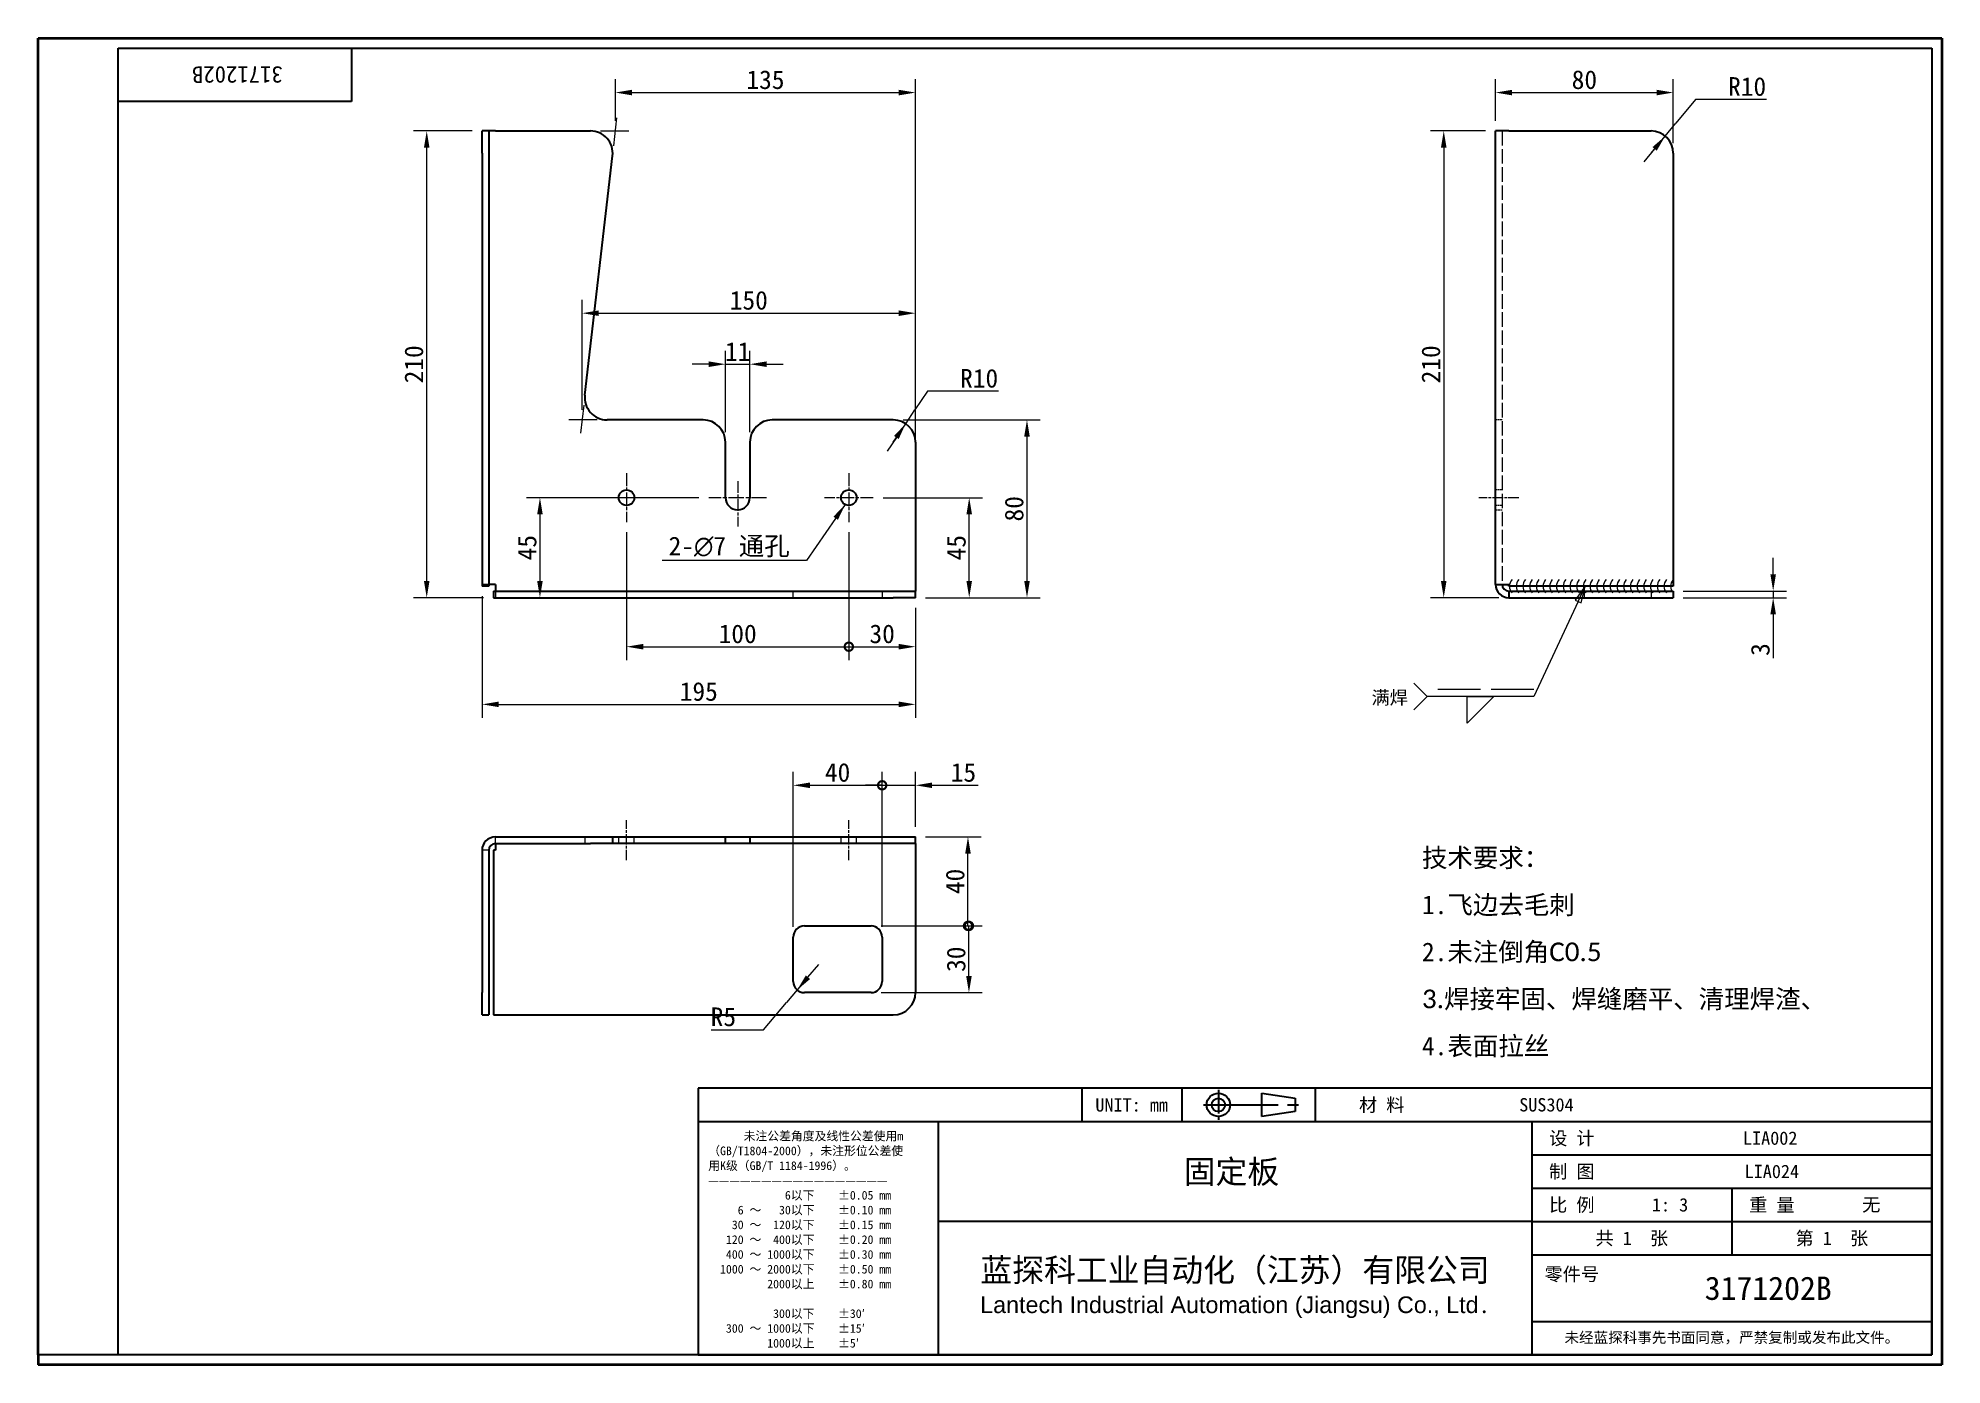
# Model space of a CAD drawing. Header units: millimetres. Extents: x 18 to 875, y 16 to 614.
import ezdxf
from ezdxf.enums import TextEntityAlignment as Align

# ---------------------------------------------------------------- set-up
doc = ezdxf.new("R2010")
doc.units = ezdxf.units.MM
doc.header["$LTSCALE"] = 3
doc.linetypes.add('CHAIN', pattern=[0.3543, 0.2362, -0.0295, 0.0591, -0.0295])
doc.linetypes.add('DASHED', pattern=[0.2067, 0.1654, -0.0413])
for name, color, linetype, lineweight in [('1', 7, 'Continuous', 18), ('可见 (ISO)', 7, 'Continuous', 25), ('图框 (ISO)', 7, 'Continuous', 35), ('标题 (ISO)', 7, 'Continuous', 25)]:
    doc.layers.add(name, color=color, linetype=linetype, lineweight=lineweight)
for name, color, linetype, lineweight, true_color in [('中心标记 (ISO)', 1, 'CHAIN', 18, 0xff0000), ('中心线 (ISO)', 1, 'CHAIN', 18, 0xff0000), ('尺寸 (ISO)', 7, 'Continuous', 18, 0x008000), ('符号 (ISO)', 7, 'Continuous', 18, 0x008000), ('隐藏 (ISO)', 5, 'DASHED', 18, 0x0000ff)]:
    doc.layers.add(name, color=color, linetype=linetype, lineweight=lineweight, true_color=true_color)
doc.styles.add('文本样式164', font='SimSun.ttf')
doc.styles.add('文本样式165', font='SimSun.ttf')
doc.styles.add('文本样式74', font='SimSun.ttf')
doc.styles.add('最新国标', font='simfang.ttf')
doc.styles.add('注释文本 (ISO)', font='simfang.ttf')
doc.dimstyles.new('默认 (GB)', dxfattribs={"dimscale": 3, "dimtxt": 2.8, "dimasz": 2.5, "dimexe": 2, "dimexo": 1.5, "dimgap": 0.5, "dimtad": 1, "dimtoh": 1, "dimdsep": 46, "dimtxsty": '最新国标', "dimcen": 0.09, "dimdle": 10, "dimclrd": 256, "dimclre": 256, "dimclrt": 256, "dimaunit": 1, "dimadec": 3, "dimazin": 2, "dimtfac": 0.535714, "dimtdec": 3, "dimtmove": 0, "dimatfit": 3, "dimfxl": 0, "dimtolj": 1, "dimlwd": -1, "dimlwe": -1, "dimarcsym": 0})
doc.dimstyles.new('默认 (GB)$7', dxfattribs={"dimscale": 3, "dimtxt": 2.8, "dimasz": 2.5, "dimexe": 2, "dimexo": 1.5, "dimgap": 0.5, "dimtad": 1, "dimtoh": 1, "dimdsep": 46, "dimtxsty": '最新国标', "dimcen": 0.09, "dimdle": 10, "dimclrd": 256, "dimclre": 256, "dimclrt": 256, "dimaunit": 1, "dimadec": 3, "dimazin": 2, "dimtfac": 0.535714, "dimtdec": 3, "dimtmove": 0, "dimatfit": 3, "dimfxl": 0, "dimtolj": 1, "dimlwd": -1, "dimlwe": -1, "dimarcsym": 0})

# ---------------------------------------------------------------- blocks, each defined once
blk = doc.blocks.new('图框 最新国标')
at = {"layer": '图框 (ISO)'}
for p, q in [((6, 7), (6, 204.5)), ((6, 204.5), (291.5, 204.5)), ((291.5, 204.5), (291.5, 5.5)), ((6, 7), (6, 5.5)), ((6, 7), (6, 5.5)), ((291.5, 5.5), (6, 5.5))]:
    blk.add_line(p, q, dxfattribs=at)
at = {"layer": '图框 (ISO)', "color": 7, "linetype": 'Continuous', "lineweight": 25}
for p, q in [((18, 203), (290, 203)), ((18, 7), (18, 203)), ((18, 203), (290, 203)), ((53, 203), (53, 195)), ((290, 203), (290, 7)), ((290, 203), (290, 7)), ((53, 195), (18, 195)), ((290, 7), (6, 7)), ((290, 7), (18, 7))]:
    blk.add_line(p, q, dxfattribs=at)
at = {"layer": '图框 (ISO)', "style": '文本样式74'}
blk.add_attdef('零件代号_001', (42.69, 200.25), '', height=2.5, rotation=180, dxfattribs=at)
blk = doc.blocks.new('标题栏 最新国标')
at = {"layer": '标题 (ISO)'}
for p, q in [((381.98, -183.84), (196.98, -183.84)), ((196.98, -183.84), (196.98, -223.84)), ((254.48, -183.84), (254.48, -188.84)), ((269.48, -183.84), (269.48, -188.84)), ((281.48, -188.09), (281.48, -184.59)), ((281.48, -184.59), (286.48, -185.34)), ((286.48, -185.34), (286.48, -187.34)), ((289.48, -183.84), (289.48, -188.84)), ((381.98, -223.84), (381.98, -183.84)), ((383.48, -183.84), (383.48, -225.34)), ((286.48, -187.34), (281.48, -188.09)), ((196.98, -188.84), (381.98, -188.84)), ((232.98, -188.84), (232.98, -223.84)), ((321.98, -188.84), (321.98, -223.84)), ((321.98, -193.84), (381.98, -193.84)), ((321.98, -198.84), (381.98, -198.84)), ((351.98, -198.84), (351.98, -208.84)), ((321.98, -203.84), (232.98, -203.84)), ((321.98, -203.84), (381.98, -203.84)), ((321.98, -208.84), (381.98, -208.84)), ((321.98, -218.84), (381.98, -218.84)), ((196.98, -223.84), (381.98, -223.84)), ((383.48, -225.34), (196.98, -225.34))]:
    blk.add_line(p, q, dxfattribs=at)
at = {"layer": '标题 (ISO)', "linetype": 'CHAIN', "ltscale": 5.000333}
blk.add_line((274.98, -184.09), (274.98, -188.59), dxfattribs=at)
at = {"layer": '标题 (ISO)', "linetype": 'CHAIN', "ltscale": 15.834605}
blk.add_line((272.73, -186.34), (286.98, -186.34), dxfattribs=at)
at = {"layer": '标题 (ISO)'}
for radius in [1.75, 1]:
    blk.add_circle((274.98, -186.34), radius, dxfattribs=at)
at = {"layer": '1', "style": '文本样式164'}
for s, p in [('UNIT: mm', (261.98, -186.34)), ('材 料', (299.48, -186.34)), ('设 计', (327.98, -191.34)), ('制 图', (327.98, -196.34)), ('比 例', (327.98, -201.34)), ('重 量', (357.98, -201.34)), ('共 1  张', (336.98, -206.34)), ('第 1  张', (366.98, -206.34))]:
    blk.add_text(s, height=2, dxfattribs=at).set_placement(p, align=Align.MIDDLE_CENTER)
at = {"layer": '标题 (ISO)', "style": '注释文本 (ISO)'}
for s, insert, char_height, attachment_point, line_spacing_factor in [('\\fSimSun|b0|i0;{\\H1.3000;      未注公差角度及线性公差使用m\\P}\\fSimSun|b0|i0;{\\H1.3000;（GB/T1804-2000），未注形位公差使\\P}\\fSimSun|b0|i0;{\\H1.3000;用K级（GB/T 1184-1996）。\\P}\\fSimSun|b0|i0;{\\H1.3000;—————————————————\\P}\\fSimSun|b0|i0;{\\H1.3000;             6以下    ±0.05 mm\\P}\\fSimSun|b0|i0;{\\H1.3000;     6 ～   30以下    ±0.10 mm\\P}\\fSimSun|b0|i0;{\\H1.3000;    30 ～  120以下    ±0.15 mm\\P}\\fSimSun|b0|i0;{\\H1.3000;   120 ～  400以下    ±0.20 mm\\P}\\fSimSun|b0|i0;{\\H1.3000;   400 ～ 1000以下    ±0.30 mm\\P}\\fSimSun|b0|i0;{\\H1.3000;  1000 ～ 2000以下    ±0.50 mm\\P}\\fSimSun|b0|i0;{\\H1.3000;          2000以上    ±0.80 mm\\P}\\fSimSun|b0|i0;{\\H1.3000;\\P}\\fSimSun|b0|i0;{\\H1.3000;           300以下    ±30′\\P}\\fSimSun|b0|i0;{\\H1.3000;   300 ～ 1000以下    ±15′\\P}\\fSimSun|b0|i0;{\\H1.3000;          1000以上    ±5′}', (198.48, -206.63), 1.3, 4, 1.023913), ('{\\fMicrosoft YaHei|b0|i0|c134|p34;\\H1.75x;蓝探科工业自动化（江苏）有限公司\\P\\fArial|b0|i0|c0|p34;\\H0.71429x;Lantech Industrial Automation (Jiangsu) Co., Ltd\\fFangSong|b0|i0|c134|p49;.\\H1.15195x; }', (277.48, -213.84), 2, 5, 0.978695)]:
    blk.add_mtext(s, dxfattribs=dict(at, insert=insert, char_height=char_height, attachment_point=attachment_point, line_spacing_factor=line_spacing_factor))
at = {"layer": '标题 (ISO)', "attachment_point": 5, "style": '注释文本 (ISO)'}
for s, insert, char_height in [('\\fFangSong|b0|i0;LIA024', (357.98, -196.34), 2), ('\\fFangSong|b0|i0;零件号', (327.98, -211.84), 2), ('\\fSimSun|b0|i0;{\\H1.6000;未经蓝探科事先书面同意，严禁复制或发布此文件。}', (351.98, -221.34), 1.6)]:
    blk.add_mtext(s, dxfattribs=dict(at, insert=insert, char_height=char_height))
at = {"layer": '标题 (ISO)'}
for tag, p, height, style in [('材料_001', (320.09, -187.33), 2, '注释文本 (ISO)'), ('设计人_001', (353.65, -192.33), 2, '注释文本 (ISO)'), ('库存编号_001', (269.78, -198.11), 3.5, '文本样式165'), ('视图比例_001', (339.99, -202.33), 2, '注释文本 (ISO)'), ('质量\\P3;_001', (371.53, -202.3), 2, '注释文本 (ISO)'), ('零件代号_001', (347.91, -215.59), 3.5, '文本样式165')]:
    blk.add_attdef(tag, p, '', height=height, dxfattribs=dict(at, style=style))
blk = doc.blocks.new('*D5')
at = {"layer": 'Defpoints', "color": 0, "transparency": 16777216}
for p in [(217.73, 366.83), (412.73, 361.71), (412.73, 313.71)]:
    blk.add_point(p, dxfattribs=at)
at = {"layer": '尺寸 (ISO)', "color": 116, "true_color": 0x00803f, "transparency": 16777216}
for p, q in [((217.73, 362.33), (217.73, 307.71)), ((412.73, 357.21), (412.73, 307.71)), ((225.23, 313.71), (405.23, 313.71))]:
    blk.add_line(p, q, dxfattribs=at)
for points in [[(225.23, 314.96), (225.23, 312.46), (217.73, 313.71)], [(405.23, 314.96), (405.23, 312.46), (412.73, 313.71)]]:
    blk.add_solid(points, dxfattribs=at)
at = {"layer": '尺寸 (ISO)', "transparency": 16777216, "insert": (315.23, 319.46), "char_height": 8.4, "attachment_point": 5, "style": '最新国标'}
blk.add_mtext('\\A1;195', dxfattribs=at)
blk = doc.blocks.new('*D6')
at = {"layer": 'Defpoints', "color": 0, "transparency": 16777216}
for p in [(192.85, 571.71), (217.73, 571.71), (222.85, 361.71)]:
    blk.add_point(p, dxfattribs=at)
at = {"layer": '尺寸 (ISO)', "color": 116, "true_color": 0x00803f, "transparency": 16777216}
for p, q in [((213.23, 571.71), (186.85, 571.71)), ((192.85, 369.21), (192.85, 564.21)), ((218.35, 361.71), (186.85, 361.71))]:
    blk.add_line(p, q, dxfattribs=at)
for points in [[(191.6, 564.21), (194.1, 564.21), (192.85, 571.71)], [(191.6, 369.21), (194.1, 369.21), (192.85, 361.71)]]:
    blk.add_solid(points, dxfattribs=at)
at = {"layer": '尺寸 (ISO)', "transparency": 16777216, "insert": (187.11, 466.71), "char_height": 8.4, "attachment_point": 5, "rotation": 90, "style": '最新国标'}
blk.add_mtext('\\A1;210', dxfattribs=at)
blk = doc.blocks.new('*D7')
at = {"layer": 'Defpoints', "color": 0, "transparency": 16777216}
for p in [(393.73, 406.71), (436.9, 406.71), (412.73, 361.71)]:
    blk.add_point(p, dxfattribs=at)
at = {"layer": '尺寸 (ISO)', "color": 116, "true_color": 0x00803f, "transparency": 16777216}
for p, q in [((398.23, 406.71), (442.9, 406.71)), ((436.9, 369.21), (436.9, 399.21)), ((417.23, 361.71), (442.9, 361.71))]:
    blk.add_line(p, q, dxfattribs=at)
for points in [[(435.65, 399.21), (438.15, 399.21), (436.9, 406.71)], [(435.65, 369.21), (438.15, 369.21), (436.9, 361.71)]]:
    blk.add_solid(points, dxfattribs=at)
at = {"layer": '尺寸 (ISO)', "transparency": 16777216, "insert": (431.15, 384.21), "char_height": 8.4, "attachment_point": 5, "rotation": 90, "style": '最新国标'}
blk.add_mtext('\\A1;45', dxfattribs=at)
blk = doc.blocks.new('_DotSmall')
at = {"color": 0, "linetype": 'ByBlock', "const_width": 0.5}
blk.add_lwpolyline([(-0.0625, 0, 1), (0.0625, 0, 1)], format="xyb", close=True, dxfattribs=at)
blk = doc.blocks.new('*D8')
at = {"layer": 'Defpoints', "color": 0, "transparency": 16777216}
for p in [(282.73, 395.71), (382.73, 395.71), (382.73, 339.65)]:
    blk.add_point(p, dxfattribs=at)
at = {"layer": '尺寸 (ISO)', "color": 116, "true_color": 0x00803f, "transparency": 16777216}
for p, q in [((282.73, 391.21), (282.73, 333.65)), ((382.73, 391.21), (382.73, 333.65)), ((290.23, 339.65), (382.73, 339.65))]:
    blk.add_line(p, q, dxfattribs=at)
blk.add_solid([(290.23, 340.9), (290.23, 338.4), (282.73, 339.65)], dxfattribs=at)
at = {"layer": '尺寸 (ISO)', "color": 116, "true_color": 0x00803f, "transparency": 16777216, "xscale": 7.5, "yscale": 7.5, "zscale": 7.5}
blk.add_blockref('_DotSmall', (382.73, 339.65), dxfattribs=at)
at = {"layer": '尺寸 (ISO)', "transparency": 16777216, "insert": (332.73, 345.39), "char_height": 8.4, "attachment_point": 5, "style": '最新国标'}
blk.add_mtext('\\A1;100', dxfattribs=at)
blk = doc.blocks.new('*D10')
at = {"layer": 'Defpoints', "color": 0, "transparency": 16777216}
for p in [(382.73, 395.71), (412.73, 361.71), (412.73, 339.65)]:
    blk.add_point(p, dxfattribs=at)
at = {"layer": '尺寸 (ISO)', "color": 116, "true_color": 0x00803f, "transparency": 16777216}
for p, q in [((382.73, 391.21), (382.73, 333.65)), ((412.73, 357.21), (412.73, 333.65)), ((382.73, 339.65), (405.23, 339.65))]:
    blk.add_line(p, q, dxfattribs=at)
blk.add_solid([(405.23, 340.9), (405.23, 338.4), (412.73, 339.65)], dxfattribs=at)
at = {"layer": '尺寸 (ISO)', "color": 116, "true_color": 0x00803f, "transparency": 16777216, "xscale": 7.5, "yscale": 7.5, "zscale": 7.5, "rotation": 180}
blk.add_blockref('_DotSmall', (382.73, 339.65), dxfattribs=at)
at = {"layer": '尺寸 (ISO)', "transparency": 16777216, "insert": (397.73, 345.39), "char_height": 8.4, "attachment_point": 5, "style": '最新国标'}
blk.add_mtext('\\A1;30', dxfattribs=at)
blk = doc.blocks.new('*D11')
at = {"layer": 'Defpoints', "color": 0, "transparency": 16777216}
for p in [(319.73, 406.71), (243.79, 361.71), (342.53, 361.71)]:
    blk.add_point(p, dxfattribs=at)
at = {"layer": '尺寸 (ISO)', "color": 116, "true_color": 0x00803f, "transparency": 16777216}
for p, q in [((315.23, 406.71), (237.79, 406.71)), ((243.79, 399.21), (243.79, 369.21))]:
    blk.add_line(p, q, dxfattribs=at)
for points in [[(242.54, 399.21), (245.04, 399.21), (243.79, 406.71)], [(242.54, 369.21), (245.04, 369.21), (243.79, 361.71)]]:
    blk.add_solid(points, dxfattribs=at)
at = {"layer": '尺寸 (ISO)', "transparency": 16777216, "insert": (238.04, 384.21), "char_height": 8.4, "attachment_point": 5, "rotation": 90, "style": '最新国标'}
blk.add_mtext('\\A1;45', dxfattribs=at)
blk = doc.blocks.new('*D12')
at = {"layer": 'Defpoints', "color": 0, "transparency": 16777216}
for p in [(402.73, 441.71), (412.73, 361.71), (462.89, 361.71)]:
    blk.add_point(p, dxfattribs=at)
at = {"layer": '尺寸 (ISO)', "color": 116, "true_color": 0x00803f, "transparency": 16777216}
for p, q in [((407.23, 441.71), (468.89, 441.71)), ((462.89, 434.21), (462.89, 369.21)), ((417.23, 361.71), (468.89, 361.71))]:
    blk.add_line(p, q, dxfattribs=at)
for points in [[(461.64, 434.21), (464.14, 434.21), (462.89, 441.71)], [(461.64, 369.21), (464.14, 369.21), (462.89, 361.71)]]:
    blk.add_solid(points, dxfattribs=at)
at = {"layer": '尺寸 (ISO)', "transparency": 16777216, "insert": (457.14, 401.71), "char_height": 8.4, "attachment_point": 5, "rotation": 90, "style": '最新国标'}
blk.add_mtext('\\A1;80', dxfattribs=at)
blk = doc.blocks.new('*D13')
at = {"layer": 'Defpoints', "color": 0, "transparency": 16777216}
for p in [(338.23, 466.77), (327.23, 431.71), (338.23, 431.71)]:
    blk.add_point(p, dxfattribs=at)
at = {"layer": '尺寸 (ISO)', "color": 116, "true_color": 0x00803f, "transparency": 16777216}
for p, q in [((327.23, 436.21), (327.23, 472.77)), ((338.23, 436.21), (338.23, 472.77)), ((319.73, 466.77), (312.23, 466.77)), ((327.23, 466.77), (338.23, 466.77)), ((345.73, 466.77), (353.23, 466.77))]:
    blk.add_line(p, q, dxfattribs=at)
for points in [[(319.73, 468.02), (319.73, 465.52), (327.23, 466.77)], [(345.73, 468.02), (345.73, 465.52), (338.23, 466.77)]]:
    blk.add_solid(points, dxfattribs=at)
at = {"layer": '尺寸 (ISO)', "transparency": 16777216, "insert": (332.73, 472.47), "char_height": 8.4, "attachment_point": 5, "style": '最新国标'}
blk.add_mtext('\\A1;11', dxfattribs=at)
blk = doc.blocks.new('*D14')
at = {"layer": 'Defpoints', "color": 0, "transparency": 16777216}
for p in [(412.73, 489.71), (262.73, 441.71), (412.73, 364.71)]:
    blk.add_point(p, dxfattribs=at)
at = {"layer": '尺寸 (ISO)', "color": 116, "true_color": 0x00803f, "transparency": 16777216}
for p, q in [((262.73, 446.21), (262.73, 495.71)), ((270.23, 489.71), (405.23, 489.71)), ((412.73, 369.21), (412.73, 495.71))]:
    blk.add_line(p, q, dxfattribs=at)
for points in [[(270.23, 490.96), (270.23, 488.46), (262.73, 489.71)], [(405.23, 490.96), (405.23, 488.46), (412.73, 489.71)]]:
    blk.add_solid(points, dxfattribs=at)
at = {"layer": '尺寸 (ISO)', "transparency": 16777216, "insert": (337.73, 495.46), "char_height": 8.4, "attachment_point": 5, "style": '最新国标'}
blk.add_mtext('\\A1;150', dxfattribs=at)
blk = doc.blocks.new('*D15')
at = {"layer": 'Defpoints', "color": 0, "transparency": 16777216}
for p in [(412.73, 588.98), (277.73, 571.71), (412.73, 431.71)]:
    blk.add_point(p, dxfattribs=at)
at = {"layer": '尺寸 (ISO)', "color": 116, "true_color": 0x00803f, "transparency": 16777216}
for p, q in [((277.73, 576.21), (277.73, 594.98)), ((412.73, 436.21), (412.73, 594.98)), ((285.23, 588.98), (405.23, 588.98))]:
    blk.add_line(p, q, dxfattribs=at)
for points in [[(285.23, 590.23), (285.23, 587.73), (277.73, 588.98)], [(405.23, 590.23), (405.23, 587.73), (412.73, 588.98)]]:
    blk.add_solid(points, dxfattribs=at)
at = {"layer": '尺寸 (ISO)', "transparency": 16777216, "insert": (345.23, 594.72), "char_height": 8.4, "attachment_point": 5, "style": '最新国标'}
blk.add_mtext('\\A1;135', dxfattribs=at)
blk = doc.blocks.new('*D16')
at = {"layer": 'Defpoints', "color": 0, "transparency": 16777216}
for p in [(753.65, 588.98), (673.65, 571.71), (753.65, 561.71)]:
    blk.add_point(p, dxfattribs=at)
at = {"layer": '尺寸 (ISO)', "color": 116, "true_color": 0x00803f, "transparency": 16777216}
for p, q in [((673.65, 576.21), (673.65, 594.98)), ((753.65, 566.21), (753.65, 594.98)), ((681.15, 588.98), (746.15, 588.98))]:
    blk.add_line(p, q, dxfattribs=at)
for points in [[(681.15, 590.23), (681.15, 587.73), (673.65, 588.98)], [(746.15, 590.23), (746.15, 587.73), (753.65, 588.98)]]:
    blk.add_solid(points, dxfattribs=at)
at = {"layer": '尺寸 (ISO)', "transparency": 16777216, "insert": (713.65, 594.72), "char_height": 8.4, "attachment_point": 5, "style": '最新国标'}
blk.add_mtext('\\A1;80', dxfattribs=at)
blk = doc.blocks.new('*D17')
at = {"layer": 'Defpoints', "color": 0, "transparency": 16777216}
for p in [(673.65, 571.71), (650.38, 361.71), (679.65, 361.71)]:
    blk.add_point(p, dxfattribs=at)
at = {"layer": '尺寸 (ISO)', "color": 116, "true_color": 0x00803f, "transparency": 16777216}
for p, q in [((669.15, 571.71), (644.38, 571.71)), ((650.38, 564.21), (650.38, 369.21)), ((675.15, 361.71), (644.38, 361.71))]:
    blk.add_line(p, q, dxfattribs=at)
for points in [[(649.13, 564.21), (651.63, 564.21), (650.38, 571.71)], [(649.13, 369.21), (651.63, 369.21), (650.38, 361.71)]]:
    blk.add_solid(points, dxfattribs=at)
at = {"layer": '尺寸 (ISO)', "transparency": 16777216, "insert": (644.64, 466.71), "char_height": 8.4, "attachment_point": 5, "rotation": 90, "style": '最新国标'}
blk.add_mtext('\\A1;210', dxfattribs=at)
blk = doc.blocks.new('Caterpillar1')
at = {"layer": '符号 (ISO)'}
for centre in [(228.15, 122.28), (229.16, 122.28), (230.16, 122.28), (231.17, 122.28), (232.18, 122.28), (233.19, 122.28), (234.19, 122.28), (235.2, 122.28), (236.21, 122.28), (237.21, 122.28), (238.22, 122.28), (239.23, 122.28), (240.23, 122.28), (241.24, 122.28), (242.25, 122.28), (243.25, 122.28), (244.26, 122.28), (245.27, 122.28), (246.27, 122.28), (247.28, 122.28), (248.29, 122.28), (249.29, 122.28), (250.3, 122.28), (251.31, 122.28), (252.31, 122.28)]:
    blk.add_arc(centre, 1.5, 138.1897, 221.8103, dxfattribs=at)
blk = doc.blocks.new('焊接符号标识符1')
at = {"layer": '符号 (ISO)'}
for p, q in [((236.94, 120.01), (230.32, 105.74)), ((237.99, 122.28), (236.48, 120.22)), ((236.48, 120.22), (237.39, 119.8)), ((236.94, 120.01), (237.99, 122.28)), ((237.39, 119.8), (237.99, 122.28)), ((214.32, 105.74), (212.32, 107.74)), ((214.32, 105.74), (212.32, 103.74)), ((230.32, 105.74), (214.32, 105.74)), ((220.32, 105.74), (224.32, 105.74)), ((224.32, 105.74), (220.32, 101.74)), ((220.32, 101.74), (220.32, 105.74))]:
    blk.add_line(p, q, dxfattribs=at)
at = {"layer": '符号 (ISO)', "linetype": 'DASHED', "ltscale": 12.901145}
blk.add_line((230.32, 106.79), (214.32, 106.79), dxfattribs=at)
at = {"layer": '符号 (ISO)', "flags": 128}
blk.add_lwpolyline([(237.39, 119.8), (237.99, 122.28), (236.48, 120.22), (237.39, 119.8)], dxfattribs=at)
at = {"layer": '符号 (ISO)'}
blk.add_solid([(237.39, 119.8), (237.99, 122.28), (236.48, 120.22), (237.39, 119.8)], dxfattribs=at)
at = {"layer": '符号 (ISO)', "insert": (205.96, 104.36), "char_height": 2, "attachment_point": 7, "style": '注释文本 (ISO)'}
blk.add_mtext('满焊', dxfattribs=at)
blk = doc.blocks.new('*D20')
at = {"layer": 'Defpoints', "color": 0, "transparency": 16777216}
for p in [(397.73, 277.3), (357.73, 209.04), (397.73, 209.04)]:
    blk.add_point(p, dxfattribs=at)
at = {"layer": '尺寸 (ISO)', "color": 116, "true_color": 0x00803f, "transparency": 16777216}
for p, q in [((357.73, 213.54), (357.73, 283.3)), ((397.73, 213.54), (397.73, 283.3)), ((365.23, 277.3), (397.73, 277.3))]:
    blk.add_line(p, q, dxfattribs=at)
blk.add_solid([(365.23, 278.55), (365.23, 276.05), (357.73, 277.3)], dxfattribs=at)
at = {"layer": '尺寸 (ISO)', "color": 116, "true_color": 0x00803f, "transparency": 16777216, "xscale": 7.5, "yscale": 7.5, "zscale": 7.5}
blk.add_blockref('_DotSmall', (397.73, 277.3), dxfattribs=at)
at = {"layer": '尺寸 (ISO)', "transparency": 16777216, "insert": (377.68, 283.04), "char_height": 8.4, "attachment_point": 5, "style": '最新国标'}
blk.add_mtext('\\A1;40', dxfattribs=at)
blk = doc.blocks.new('*D21')
at = {"layer": 'Defpoints', "color": 0, "transparency": 16777216}
for p in [(412.73, 277.3), (412.73, 254.04), (397.73, 209.04)]:
    blk.add_point(p, dxfattribs=at)
at = {"layer": '尺寸 (ISO)', "color": 116, "true_color": 0x00803f, "transparency": 16777216}
for p, q in [((397.73, 213.54), (397.73, 283.3)), ((412.73, 258.54), (412.73, 283.3)), ((397.73, 277.3), (390.23, 277.3)), ((397.73, 277.3), (412.73, 277.3)), ((420.23, 277.3), (440.86, 277.3))]:
    blk.add_line(p, q, dxfattribs=at)
blk.add_solid([(420.23, 278.55), (420.23, 276.05), (412.73, 277.3)], dxfattribs=at)
at = {"layer": '尺寸 (ISO)', "color": 116, "true_color": 0x00803f, "transparency": 16777216, "xscale": 7.5, "yscale": 7.5, "zscale": 7.5}
blk.add_blockref('_DotSmall', (397.73, 277.3), dxfattribs=at)
at = {"layer": '尺寸 (ISO)', "transparency": 16777216, "insert": (434.3, 283.04), "char_height": 8.4, "attachment_point": 5, "style": '最新国标'}
blk.add_mtext('\\A1;15', dxfattribs=at)
blk = doc.blocks.new('*D22')
at = {"layer": 'Defpoints', "color": 0, "transparency": 16777216}
for p in [(412.73, 254.04), (436.34, 254.04), (392.73, 214.04)]:
    blk.add_point(p, dxfattribs=at)
at = {"layer": '尺寸 (ISO)', "color": 116, "true_color": 0x00803f, "transparency": 16777216}
for p, q in [((417.23, 254.04), (442.34, 254.04)), ((436.34, 214.04), (436.34, 246.54)), ((397.23, 214.04), (442.34, 214.04))]:
    blk.add_line(p, q, dxfattribs=at)
blk.add_solid([(435.09, 246.54), (437.59, 246.54), (436.34, 254.04)], dxfattribs=at)
at = {"layer": '尺寸 (ISO)', "color": 116, "true_color": 0x00803f, "transparency": 16777216, "xscale": 7.5, "yscale": 7.5, "zscale": 7.5, "rotation": 270}
blk.add_blockref('_DotSmall', (436.34, 214.04), dxfattribs=at)
at = {"layer": '尺寸 (ISO)', "transparency": 16777216, "insert": (430.59, 234.04), "char_height": 8.4, "attachment_point": 5, "rotation": 90, "style": '最新国标'}
blk.add_mtext('\\A1;40', dxfattribs=at)
blk = doc.blocks.new('*D23')
at = {"layer": 'Defpoints', "color": 0, "transparency": 16777216}
for p in [(392.73, 214.04), (436.78, 214.04), (392.73, 184.04)]:
    blk.add_point(p, dxfattribs=at)
at = {"layer": '尺寸 (ISO)', "color": 116, "true_color": 0x00803f, "transparency": 16777216}
for p, q in [((397.23, 214.04), (442.78, 214.04)), ((436.78, 191.54), (436.78, 214.04)), ((397.23, 184.04), (442.78, 184.04))]:
    blk.add_line(p, q, dxfattribs=at)
blk.add_solid([(435.53, 191.54), (438.03, 191.54), (436.78, 184.04)], dxfattribs=at)
at = {"layer": '尺寸 (ISO)', "color": 116, "true_color": 0x00803f, "transparency": 16777216, "xscale": 7.5, "yscale": 7.5, "zscale": 7.5, "rotation": 90}
blk.add_blockref('_DotSmall', (436.78, 214.04), dxfattribs=at)
at = {"layer": '尺寸 (ISO)', "transparency": 16777216, "insert": (431.03, 199.04), "char_height": 8.4, "attachment_point": 5, "rotation": 90, "style": '最新国标'}
blk.add_mtext('\\A1;30', dxfattribs=at)
blk = doc.blocks.new('*D24')
at = {"layer": 'Defpoints', "color": 0, "transparency": 16777216}
for p in [(362.73, 189.04), (359.5, 185.22)]:
    blk.add_point(p, dxfattribs=at)
at = {"layer": '尺寸 (ISO)', "color": 116, "true_color": 0x00803f, "transparency": 16777216}
for p, q in [((362.73, 189.04), (359.5, 185.22)), ((364.35, 190.94), (369.2, 196.66)), ((359.5, 185.22), (354.64, 179.51)), ((344.29, 167.31), (354.64, 179.51)), ((320.75, 167.31), (344.29, 167.31))]:
    blk.add_line(p, q, dxfattribs=at)
blk.add_solid([(363.4, 191.75), (365.3, 190.13), (359.5, 185.22)], dxfattribs=at)
at = {"layer": '尺寸 (ISO)', "transparency": 16777216, "insert": (326.31, 173.06), "char_height": 8.4, "attachment_point": 5, "style": '最新国标'}
blk.add_mtext('\\A1;R5', dxfattribs=at)
blk = doc.blocks.new('*D25')
at = {"layer": 'Defpoints', "color": 0, "transparency": 16777216}
for p in [(750.02, 569.42), (743.65, 561.71)]:
    blk.add_point(p, dxfattribs=at)
at = {"layer": '尺寸 (ISO)', "color": 116, "true_color": 0x00803f, "transparency": 16777216}
for p, q in [((763.64, 585.9), (754.8, 575.2)), ((795.57, 585.9), (763.64, 585.9)), ((750.02, 569.42), (754.8, 575.2)), ((743.65, 561.71), (750.02, 569.42)), ((745.24, 563.64), (740.47, 557.85))]:
    blk.add_line(p, q, dxfattribs=at)
blk.add_solid([(744.28, 564.43), (746.21, 562.84), (750.02, 569.42)], dxfattribs=at)
at = {"layer": '尺寸 (ISO)', "transparency": 16777216, "insert": (786.86, 591.65), "char_height": 8.4, "attachment_point": 5, "style": '最新国标'}
blk.add_mtext('\\A1;R10', dxfattribs=at)
blk = doc.blocks.new('*D26')
at = {"layer": 'Defpoints', "color": 0, "transparency": 16777216}
for p in [(408.32, 440), (402.73, 431.71)]:
    blk.add_point(p, dxfattribs=at)
at = {"layer": '尺寸 (ISO)', "color": 116, "true_color": 0x00803f, "transparency": 16777216}
for p, q in [((418.14, 454.61), (412.5, 446.23)), ((450.07, 454.61), (418.14, 454.61)), ((408.32, 440), (412.5, 446.23)), ((402.73, 431.71), (408.32, 440)), ((404.13, 433.78), (399.94, 427.56))]:
    blk.add_line(p, q, dxfattribs=at)
blk.add_solid([(403.09, 434.48), (405.17, 433.08), (408.32, 440)], dxfattribs=at)
at = {"layer": '尺寸 (ISO)', "transparency": 16777216, "insert": (441.36, 460.36), "char_height": 8.4, "attachment_point": 5, "style": '最新国标'}
blk.add_mtext('\\A1;R10', dxfattribs=at)
blk = doc.blocks.new('*D27')
at = {"layer": 'Defpoints', "color": 0, "transparency": 16777216}
for p in [(753.65, 364.71), (753.65, 361.71), (798.58, 361.71)]:
    blk.add_point(p, dxfattribs=at)
at = {"layer": '尺寸 (ISO)', "color": 116, "true_color": 0x00803f, "transparency": 16777216}
for p, q in [((798.58, 372.21), (798.58, 379.71)), ((758.15, 364.71), (804.58, 364.71)), ((758.15, 361.71), (804.58, 361.71)), ((798.58, 364.71), (798.58, 361.71)), ((798.58, 354.21), (798.58, 334.55))]:
    blk.add_line(p, q, dxfattribs=at)
for points in [[(797.33, 372.21), (799.83, 372.21), (798.58, 364.71)], [(797.33, 354.21), (799.83, 354.21), (798.58, 361.71)]]:
    blk.add_solid(points, dxfattribs=at)
at = {"layer": '尺寸 (ISO)', "transparency": 16777216, "insert": (792.83, 338.38), "char_height": 8.4, "attachment_point": 5, "rotation": 90, "style": '最新国标'}
blk.add_mtext('\\A1;3', dxfattribs=at)

msp = doc.modelspace()

# ---------------------------------------------------------------- linework, layer by layer
at = {"layer": '中心标记 (ISO)', "ltscale": 8.148754}
for p, q in [((282.7329, 417.7079), (282.7329, 395.7079)), ((382.7329, 417.7079), (382.7329, 395.7079)), ((293.7329, 406.7079), (271.7329, 406.7079)), ((393.7329, 406.7079), (371.7329, 406.7079))]:
    msp.add_line(p, q, dxfattribs=at)
at = {"layer": '中心标记 (ISO)', "ltscale": 7.593151}
msp.add_line((332.7329, 414.2079), (332.7329, 393.7079), dxfattribs=at)
at = {"layer": '中心标记 (ISO)', "ltscale": 9.630364}
msp.add_line((345.7329, 406.7079), (319.7329, 406.7079), dxfattribs=at)
at = {"layer": '中心线 (ISO)', "ltscale": 6.667144}
for p, q in [((684.1521, 406.7079), (666.1521, 406.7079)), ((282.7329, 243.5364), (282.7329, 261.5364)), ((382.7329, 243.5364), (382.7329, 261.5364))]:
    msp.add_line(p, q, dxfattribs=at)
at = {"layer": '可见 (ISO)'}
for p, q in [((217.7329, 561.7079), (217.7329, 571.7079)), ((220.7329, 571.7079), (217.7329, 571.7079)), ((220.7329, 571.7079), (220.7329, 561.7079)), ((223.7329, 571.7079), (220.7329, 571.7079)), ((223.7329, 571.7079), (266.5127, 571.7079)), ((673.6521, 367.7079), (673.6521, 571.7079)), ((679.6521, 571.7079), (673.6521, 571.7079)), ((679.6521, 571.7079), (743.6521, 571.7079)), ((217.7329, 561.7079), (217.7329, 366.8292)), ((220.7329, 561.7079), (220.7329, 366.8292)), ((264.019, 452.8541), (276.4468, 560.5616)), ((753.6521, 561.7079), (753.6521, 366.8292)), ((317.2329, 441.7079), (273.9531, 441.7079)), ((402.7329, 441.7079), (348.2329, 441.7079)), ((327.2329, 406.7079), (327.2329, 431.7079)), ((338.2329, 431.7079), (338.2329, 406.7079)), ((412.7329, 431.7079), (412.7329, 367.7079)), ((220.7329, 366.8292), (217.7329, 366.8292)), ((223.7329, 367.7079), (220.7329, 367.7079)), ((222.8542, 364.7079), (402.7329, 364.7079)), ((222.8542, 364.7079), (222.8542, 361.7079)), ((222.8542, 361.7079), (402.7329, 361.7079)), ((223.7329, 367.7079), (223.7329, 364.7079)), ((402.7329, 364.7079), (412.7329, 364.7079)), ((412.7329, 361.7079), (402.7329, 361.7079)), ((412.7329, 367.7079), (412.7329, 364.7079)), ((412.7329, 361.7079), (412.7329, 364.7079)), ((673.6521, 367.7079), (679.6521, 367.7079)), ((679.6521, 366.8292), (679.6521, 367.7079)), ((753.6521, 366.8292), (679.6521, 366.8292)), ((679.6521, 364.7079), (753.6521, 364.7079)), ((679.6521, 364.7079), (679.6521, 361.7079)), ((679.6521, 361.7079), (753.6521, 361.7079)), ((753.6521, 364.7079), (753.6521, 361.7079)), ((223.7329, 254.0364), (266.5127, 254.0364)), ((223.7329, 251.0364), (266.5127, 251.0364)), ((223.7329, 251.0364), (223.7329, 248.0364)), ((266.5127, 254.0364), (276.5127, 254.0364)), ((276.5127, 251.0364), (266.5127, 251.0364)), ((276.5127, 251.0364), (276.5127, 254.0364)), ((276.5127, 254.0364), (317.2329, 254.0364)), ((317.2329, 251.0364), (276.5127, 251.0364)), ((317.2329, 254.0364), (327.2329, 254.0364)), ((327.2329, 251.0364), (317.2329, 251.0364)), ((327.2329, 251.0364), (327.2329, 254.0364)), ((327.2329, 254.0364), (338.2329, 254.0364)), ((338.2329, 251.0364), (327.2329, 251.0364)), ((338.2329, 254.0364), (348.2329, 254.0364)), ((338.2329, 254.0364), (338.2329, 251.0364)), ((348.2329, 251.0364), (338.2329, 251.0364)), ((348.2329, 254.0364), (402.7329, 254.0364)), ((402.7329, 251.0364), (348.2329, 251.0364)), ((402.7329, 254.0364), (412.7329, 254.0364)), ((412.7329, 251.0364), (402.7329, 251.0364)), ((412.7329, 251.0364), (412.7329, 254.0364)), ((412.7329, 251.0364), (412.7329, 248.0364)), ((217.7329, 248.0364), (217.7329, 184.0364)), ((220.7329, 248.0364), (220.7329, 184.0364)), ((223.7329, 248.0364), (222.8542, 248.0364)), ((222.8542, 248.0364), (222.8542, 174.0364)), ((412.7329, 248.0364), (412.7329, 184.0364)), ((357.7329, 189.0364), (357.7329, 209.0364)), ((362.7329, 214.0364), (392.7329, 214.0364)), ((397.7329, 209.0364), (397.7329, 189.0364)), ((217.7329, 174.0364), (217.7329, 184.0364)), ((220.7329, 184.0364), (220.7329, 174.0364)), ((392.7329, 184.0364), (362.7329, 184.0364)), ((217.7329, 174.0364), (220.7329, 174.0364)), ((222.8542, 174.0364), (402.7329, 174.0364))]:
    msp.add_line(p, q, dxfattribs=at)
for centre in [(282.7329, 406.7079), (382.7329, 406.7079)]:
    msp.add_circle(centre, 3.5, dxfattribs=at)
for centre, radius, start, end in [((266.5127, 561.7079), 10, 353.4180553, 90), ((743.6521, 561.7079), 10, 0, 90), ((273.9531, 451.7079), 10, 173.4180553, 270), ((317.2329, 431.7079), 10, 0, 90), ((348.2329, 431.7079), 10, 90, 180), ((402.7329, 431.7079), 10, 0, 90), ((332.7329, 406.7079), 5.5, 180, 0), ((679.6521, 367.7079), 6, 180, 270), ((679.6521, 367.7079), 3, 180, 270), ((223.7329, 248.0364), 6, 90, 180), ((223.7329, 248.0364), 3, 90, 180), ((362.7329, 209.0364), 5, 90, 180), ((392.7329, 209.0364), 5, 0, 90), ((362.7329, 189.0364), 5, 180, 270), ((392.7329, 189.0364), 5, 270, 0), ((402.7329, 184.0364), 10, 270, 0)]:
    msp.add_arc(centre, radius, start, end, dxfattribs=at)
at = {"layer": '尺寸 (ISO)'}
for p, q in [((276.9626, 565.032), (278.4207, 577.6683)), ((271.0127, 571.7079), (283.7329, 571.7079)), ((263.5032, 448.3838), (262.0452, 435.7474)), ((269.4531, 441.7079), (256.7329, 441.7079))]:
    msp.add_line(p, q, dxfattribs=at)
at = {"layer": '隐藏 (ISO)', "ltscale": 13.159168}
msp.add_line((676.6521, 571.7079), (676.6521, 367.7079), dxfattribs=at)
at = {"layer": '隐藏 (ISO)', "ltscale": 1.904597}
for p, q in [((676.6521, 441.7079), (673.6521, 441.7079)), ((676.6521, 410.2079), (673.6521, 410.2079)), ((676.6521, 403.2079), (673.6521, 403.2079)), ((673.6521, 401.2079), (676.6521, 401.2079)), ((220.7329, 367.7079), (217.7329, 367.7079)), ((223.7329, 364.7079), (223.7329, 361.7079)), ((357.7329, 361.7079), (357.7329, 364.7079)), ((397.7329, 364.7079), (397.7329, 361.7079)), ((713.6521, 361.7079), (713.6521, 364.7079)), ((743.6521, 364.7079), (743.6521, 361.7079)), ((223.7329, 251.0364), (223.7329, 254.0364)), ((263.9531, 254.0364), (263.9531, 251.0364)), ((279.2329, 251.0364), (279.2329, 254.0364)), ((286.2329, 251.0364), (286.2329, 254.0364)), ((379.2329, 251.0364), (379.2329, 254.0364)), ((386.2329, 251.0364), (386.2329, 254.0364)), ((220.7329, 248.0364), (217.7329, 248.0364))]:
    msp.add_line(p, q, dxfattribs=at)

# ---------------------------------------------------------------- block references
at = {"xscale": 3, "yscale": 3, "zscale": 3}
for name, p, values in [('图框 最新国标', (0, 0), {'零件代号_001': '3171202B'}), ('标题栏 最新国标', (-275.9476, 692.5328), {'零件代号_001': '3171202B', '库存编号_001': '固定板', '质量\\P3;_001': '无', '视图比例_001': '1: 3', '设计人_001': 'LIA002', '材料_001': 'SUS304'})]:
    msp.add_blockref(name, p, dxfattribs=at).add_auto_attribs(values)
at = {"layer": '符号 (ISO)', "xscale": 3, "yscale": 3, "zscale": 3}
for name in ['Caterpillar1', '焊接符号标识符1']:
    msp.add_blockref(name, (0, 0), dxfattribs=at)

# ---------------------------------------------------------------- texts
at = {"layer": '符号 (ISO)', "char_height": 8.4}
for s, insert, width, attachment_point, line_spacing_factor, style in [('2-\\fAIGDT|b0|i0;{\\H8.4000;n}\\fFangSong|b0|i0;{\\H8.4000;7 通孔}', (356.1398, 379.8511), 60.312419, 9, 0.49, '最新国标'), ('\\fFangSong|b0|i0;{\\H8.4000;技术要求：\\P}\\fFangSong|b0|i0;{\\H8.4000;1.飞边去毛刺\\P}\\fFangSong|b0|i0;{\\H8.4000;2.未注倒角}\\fCalibri|b0|i0;{\\H8.4000;C0.5\\P}\\fCalibri|b0|i0;{\\H8.4000;3.}\\fFangSong|b0|i0;{\\H8.4000;焊接牢固、焊缝磨平、清理焊渣、\\P}\\fFangSong|b0|i0;{\\H8.4000;4.表面拉丝}', (640.5755, 201.8922), 198.680028, 4, 1.511939, '注释文本 (ISO)')]:
    msp.add_mtext(s, dxfattribs=dict(at, insert=insert, width=width, attachment_point=attachment_point, line_spacing_factor=line_spacing_factor, style=style))

# ---------------------------------------------------------------- dimensions: what is measured, and where the dimension line sits
at = {"layer": '尺寸 (ISO)', "color": 116, "true_color": 0x00803f}
for base, p1, p2, angle, override, picture, middle in [((412.7329, 588.9753), (277.7329, 571.7079), (412.7329, 431.7079), 180, {"dimgap": 0.5, "dimtoh": 0, "dimdec": 2, "dimtol": 0, "dimlim": 0, "dimtp": 0, "dimtm": 0, "dimtdec": 3, "dimtofl": 0, "dimatfit": 1}, '*D15', (345.2329, 588.9753)), ((192.8542, 571.7079), (222.8542, 361.7079), (217.7329, 571.7079), 270, {"dimgap": 0.5, "dimtoh": 0, "dimdec": 2, "dimtol": 0, "dimlim": 0, "dimtp": 0, "dimtm": 0, "dimtdec": 3, "dimtofl": 0, "dimatfit": 1}, '*D6', (192.8542, 466.7079)), ((650.3844, 361.7079), (673.6521, 571.7079), (679.6521, 361.7079), 270, {"dimgap": 0.5, "dimtoh": 0, "dimdec": 2, "dimtol": 0, "dimlim": 0, "dimtp": 0, "dimtm": 0, "dimtdec": 3, "dimtofl": 0, "dimatfit": 1}, '*D17', (650.3844, 466.7079)), ((462.8861, 361.7079), (402.7329, 441.7079), (412.7329, 361.7079), 90, {"dimgap": 0.5, "dimtoh": 0, "dimdec": 2, "dimtol": 0, "dimlim": 0, "dimtp": 0, "dimtm": 0, "dimtdec": 3, "dimtofl": 0, "dimatfit": 1}, '*D12', (462.8861, 401.7079)), ((243.7863, 361.7079), (319.7329, 406.7079), (342.5257, 361.7079), 90, {"dimgap": 0.5, "dimtoh": 0, "dimdec": 2, "dimse2": 1, "dimtol": 0, "dimlim": 0, "dimtp": 0, "dimtm": 0, "dimtdec": 3, "dimtofl": 0, "dimatfit": 1}, '*D11', (243.7863, 384.2079)), ((436.8984, 406.7079), (412.7329, 361.7079), (393.7329, 406.7079), 270, {"dimgap": 0.5, "dimtoh": 0, "dimdec": 2, "dimtol": 0, "dimlim": 0, "dimtp": 0, "dimtm": 0, "dimtdec": 3, "dimtofl": 0, "dimatfit": 1}, '*D7', (436.8984, 384.2079)), ((382.7329, 339.6467), (282.7329, 395.7079), (382.7329, 395.7079), 180, {"dimgap": 0.5, "dimtoh": 0, "dimdec": 2, "dimblk2": 'DotSmall', "dimsah": 1, "dimdle": 0, "dimtol": 0, "dimlim": 0, "dimtp": 0, "dimtm": 0, "dimtdec": 3, "dimtofl": 0, "dimatfit": 1}, '*D8', (332.7329, 339.6467)), ((412.7329, 339.6467), (382.7329, 395.7079), (412.7329, 361.7079), 180, {"dimgap": 0.5, "dimtoh": 0, "dimdec": 2, "dimblk1": 'DotSmall', "dimsah": 1, "dimdle": 0, "dimtol": 0, "dimlim": 0, "dimtp": 0, "dimtm": 0, "dimtdec": 3, "dimtofl": 0, "dimatfit": 1}, '*D10', (397.7329, 339.6467)), ((798.5768, 361.7079), (753.6521, 364.7079), (753.6521, 361.7079), 90, {"dimgap": 0.5, "dimtoh": 0, "dimdec": 2, "dimtol": 0, "dimlim": 0, "dimtp": 0, "dimtm": 0, "dimtdec": 3, "dimtofl": 1, "dimatfit": 1}, '*D27', (798.5768, 338.3817)), ((412.7329, 313.7079), (217.7329, 366.8292), (412.7329, 361.7079), 180, {"dimgap": 0.5, "dimtoh": 0, "dimdec": 2, "dimtol": 0, "dimlim": 0, "dimtp": 0, "dimtm": 0, "dimtdec": 3, "dimtofl": 0, "dimatfit": 1}, '*D5', (315.2329, 313.7079)), ((397.7329, 277.2957), (357.7329, 209.0364), (397.7329, 209.0364), 180, {"dimgap": 0.5, "dimtoh": 0, "dimdec": 2, "dimblk2": 'DotSmall', "dimsah": 1, "dimdle": 0, "dimtol": 0, "dimlim": 0, "dimtp": 0, "dimtm": 0, "dimtdec": 3, "dimtofl": 0, "dimatfit": 1}, '*D20', (377.6829, 277.2957)), ((412.7329, 277.2957), (397.7329, 209.0364), (412.7329, 254.0364), 180, {"dimgap": 0.5, "dimtoh": 0, "dimdec": 2, "dimblk1": 'DotSmall', "dimsah": 1, "dimdle": 0, "dimtol": 0, "dimlim": 0, "dimtp": 0, "dimtm": 0, "dimtdec": 3, "dimtofl": 1, "dimatfit": 1}, '*D21', (434.2969, 277.2957)), ((436.3358, 254.0364), (392.7329, 214.0364), (412.7329, 254.0364), 90, {"dimgap": 0.5, "dimtoh": 0, "dimdec": 2, "dimblk1": 'DotSmall', "dimsah": 1, "dimdle": 0, "dimtol": 0, "dimlim": 0, "dimtp": 0, "dimtm": 0, "dimtdec": 3, "dimtofl": 0, "dimatfit": 1}, '*D22', (436.3358, 234.0364)), ((436.7757, 214.0364), (392.7329, 184.0364), (392.7329, 214.0364), 90, {"dimgap": 0.5, "dimtoh": 0, "dimdec": 2, "dimblk2": 'DotSmall', "dimsah": 1, "dimdle": 0, "dimtol": 0, "dimlim": 0, "dimtp": 0, "dimtm": 0, "dimtdec": 3, "dimtofl": 0, "dimatfit": 1}, '*D23', (436.7757, 199.0364))]:
    dim = msp.add_linear_dim(base=base, p1=p1, p2=p2, angle=angle, dimstyle='默认 (GB)', override=override, dxfattribs=at)
    dim.commit()
    dim.dimension.update_dxf_attribs({"geometry": picture, "text_midpoint": middle, "dimtype": 160})
for base, p1, p2, override, picture, middle in [((753.6521, 588.9753), (673.6521, 571.7079), (753.6521, 561.7079), {"dimgap": 0.5, "dimtoh": 0, "dimdec": 2, "dimtol": 0, "dimlim": 0, "dimtp": 0, "dimtm": 0, "dimtdec": 3, "dimtofl": 0, "dimatfit": 1}, '*D16', (713.6521, 588.9753)), ((412.7329, 489.7079), (262.7329, 441.7079), (412.7329, 364.7079), {"dimgap": 0.5, "dimtoh": 0, "dimdec": 2, "dimtol": 0, "dimlim": 0, "dimtp": 0, "dimtm": 0, "dimtdec": 3, "dimtofl": 0, "dimatfit": 1}, '*D14', (337.7329, 489.7079)), ((338.2329, 466.7662), (327.2329, 431.7079), (338.2329, 431.7079), {"dimgap": 0.5, "dimtoh": 0, "dimdec": 2, "dimtol": 0, "dimlim": 0, "dimtp": 0, "dimtm": 0, "dimtdec": 3, "dimtofl": 1, "dimatfit": 1}, '*D13', (332.7329, 466.7662))]:
    dim = msp.add_linear_dim(base=base, p1=p1, p2=p2, dimstyle='默认 (GB)', override=override, dxfattribs=at)
    dim.commit()
    dim.dimension.update_dxf_attribs({"geometry": picture, "text_midpoint": middle, "dimtype": 160})
for center, mpoint, picture, middle in [((743.6521, 561.7079), (750.0209, 569.4175), '*D25', (786.8585, 585.9031)), ((402.7329, 431.7079), (408.3154, 440.0047), '*D26', (441.3603, 454.6079)), ((362.7329, 189.0364), (359.4974, 185.2244), '*D24', (326.3138, 167.3108))]:
    dim = msp.add_radius_dim(center=center, mpoint=mpoint, dimstyle='默认 (GB)', override={"dimgap": 0.5, "dimtih": 1, "dimdec": 2, "dimlfac": 1, "dimcen": 0, "dimtol": 0, "dimlim": 0, "dimtp": 0, "dimtm": 0, "dimtdec": 3}, dxfattribs=at)
    dim.commit()
    dim.dimension.update_dxf_attribs({"geometry": picture, "text_midpoint": middle, "dimtype": 164})

# ---------------------------------------------------------------- leaders
at = {"layer": '符号 (ISO)', "annotation_type": 0, "has_hookline": 1, "hookline_direction": 1, "text_width": 57.3389}
msp.add_leader([(381.0939, 403.6154), (363.6398, 378.4511), (356.1398, 378.4511)], dimstyle='默认 (GB)$7', override={"dimgap": 0, "dimtad": 1}, dxfattribs=at)

doc.saveas('drawing.dxf')
